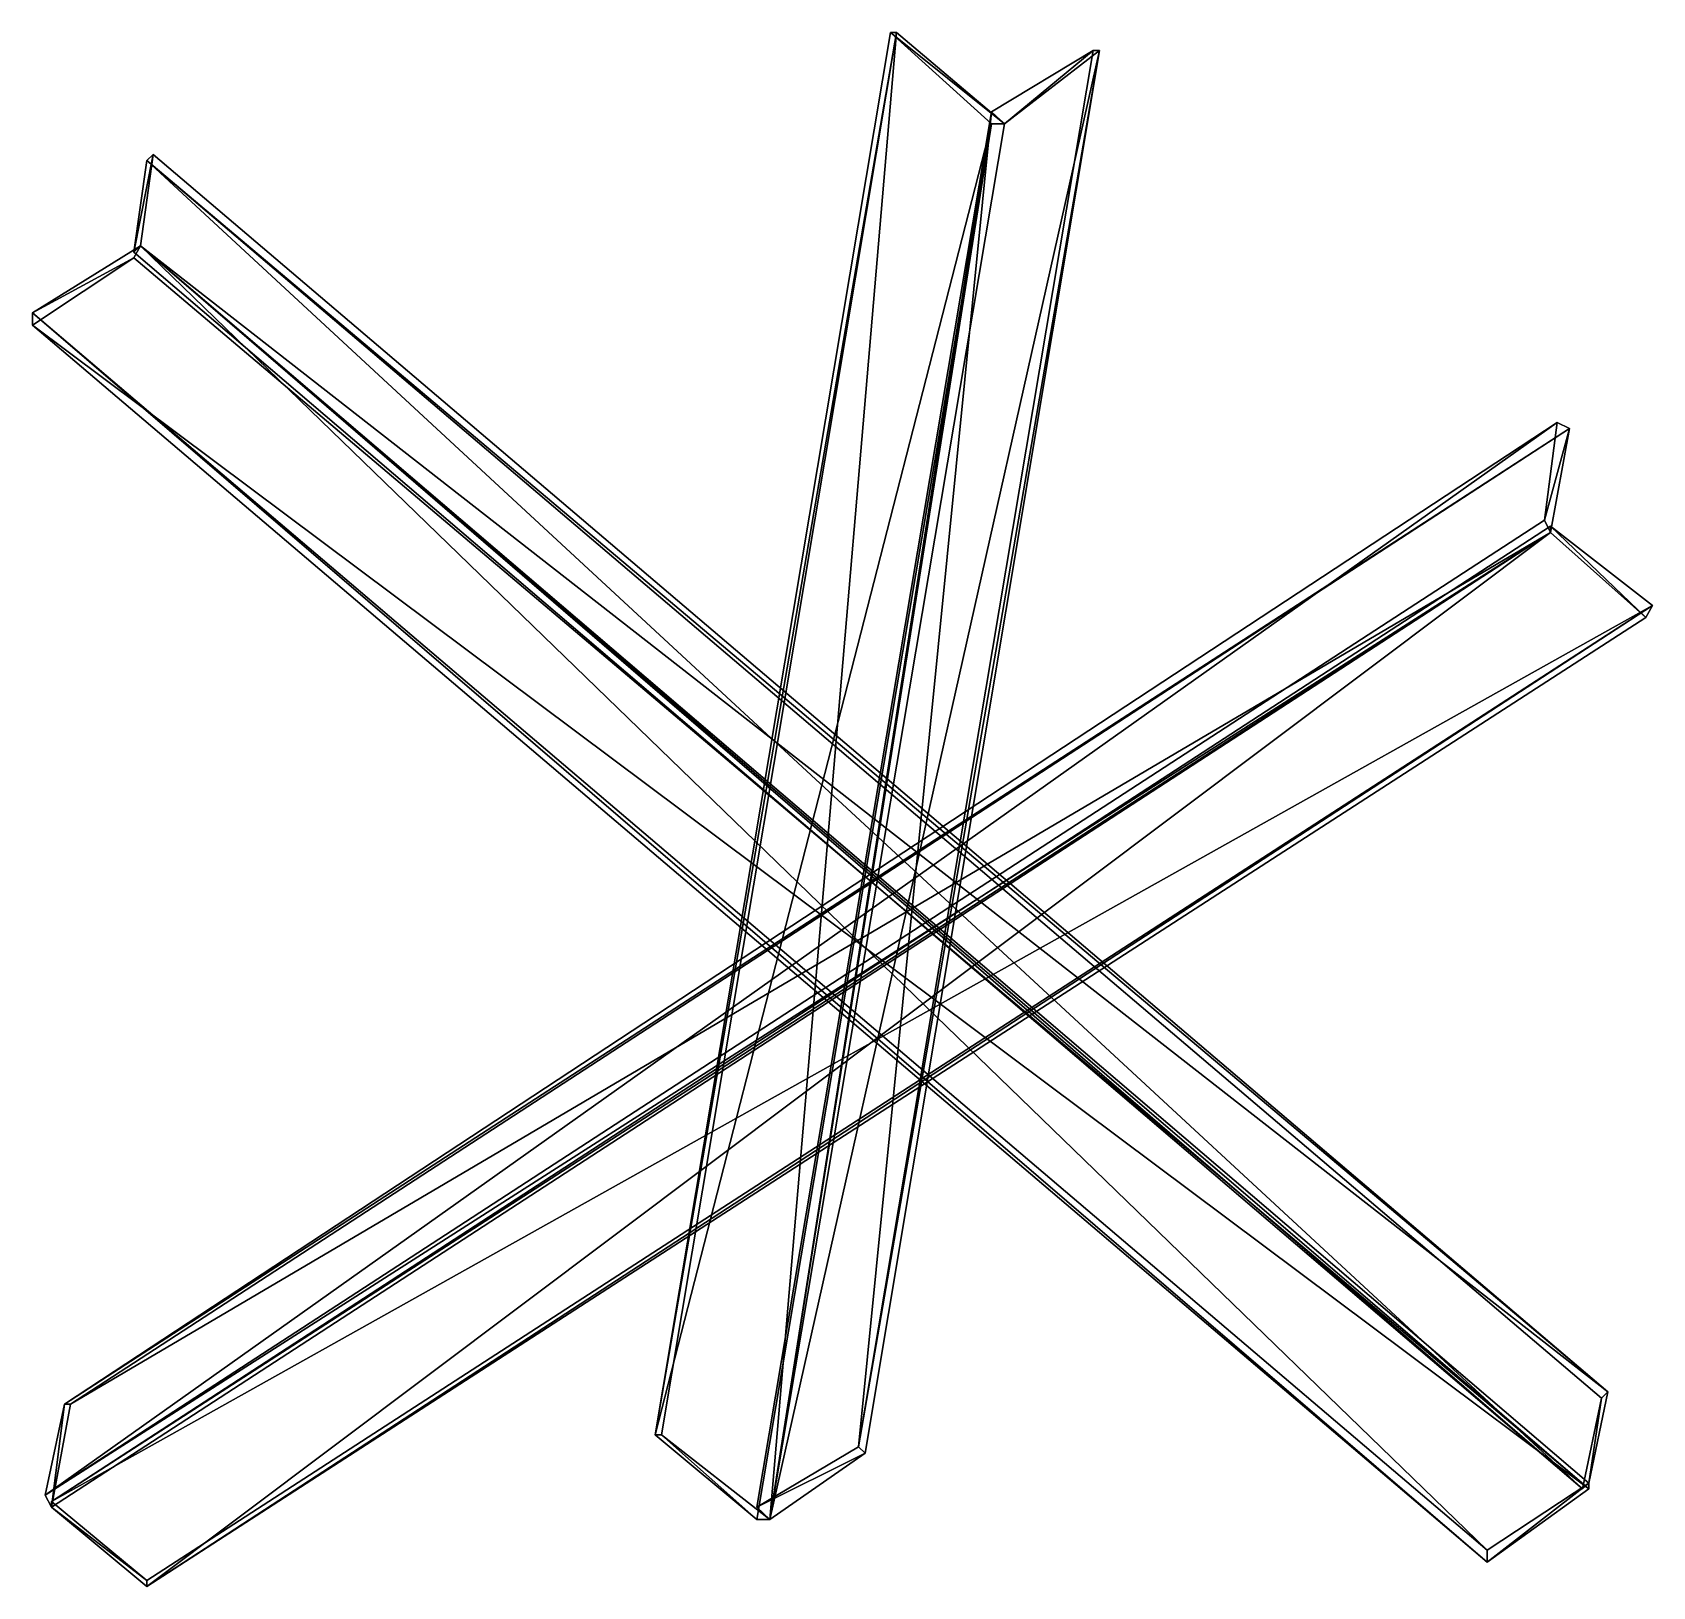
# Model space of a CAD drawing. Extents: x -31.9 to 25.2, y -3.6 to 51.1.
import ezdxf

# ---------------------------------------------------------------- set-up
doc = ezdxf.new("R2010")
doc.units = 0

msp = doc.modelspace()

# ---------------------------------------------------------------- linework, layer by layer
at = {"layer": 'Default_Layer'}
for points in [[(1.875, 47.921875, 29.890623), (-1.6875, 51.140625, 27.624998), (-9.96875, 1.749999, -27.078125)], [(-9.96875, 1.749999, -27.078125), (-1.6875, 51.140625, 27.624998), (-1.46875, 51.140625, 27.171873)], [(-9.96875, 1.749999, -27.078125), (-1.46875, 51.140625, 27.171873), (-9.75, 1.749999, -27.3125)], [(-1.46875, 51.140625, 27.171873), (-5.9375, -1.234376, -25.046875), (-9.75, 1.749999, -27.3125)], [(-1.46875, 51.140625, 27.171873), (2.328125, 47.921875, 29.656248), (-5.9375, -1.234376, -25.046875)], [(-1.6875, 51.140625, 27.624998), (1.875, 47.921875, 29.890623), (2.328125, 47.921875, 29.656248)], [(-1.6875, 51.140625, 27.624998), (2.328125, 47.921875, 29.656248), (-1.46875, 51.140625, 27.171873)], [(5.671875, 50.5, 27.171873), (2.328125, 47.921875, 29.656248), (-5.9375, -1.234376, -25.046875)], [(5.671875, 50.5, 27.171873), (-5.9375, -1.234376, -25.046875), (-2.578125, 1.109374, -27.53125)], [(1.875, 48.34375, 29.437498), (5.453125, 50.5, 26.718748), (-2.8125, 1.328124, -27.765625)], [(-2.8125, 1.328124, -27.765625), (5.453125, 50.5, 26.718748), (5.671875, 50.5, 27.171873)], [(-2.8125, 1.328124, -27.765625), (5.671875, 50.5, 27.171873), (-2.578125, 1.109374, -27.53125)], [(2.328125, 47.921875, 29.656248), (5.453125, 50.5, 26.718748), (1.875, 48.34375, 29.437498)], [(2.328125, 47.921875, 29.656248), (5.671875, 50.5, 27.171873), (5.453125, 50.5, 26.718748)], [(1.875, 48.34375, 29.437498), (-2.8125, 1.328124, -27.765625), (-6.390625, -0.796876, -25.265625)], [(-5.9375, -1.234376, -25.046875), (1.875, 48.34375, 29.437498), (-6.390625, -0.796876, -25.265625)], [(-5.9375, -1.234376, -25.046875), (2.328125, 47.921875, 29.656248), (1.875, 48.34375, 29.437498)], [(1.875, 47.921875, 29.890623), (-9.96875, 1.749999, -27.078125), (-6.390625, -1.234376, -24.8125)], [(-5.9375, -1.234376, -25.046875), (1.875, 47.921875, 29.890623), (-6.390625, -1.234376, -24.8125)], [(-5.9375, -1.234376, -25.046875), (2.328125, 47.921875, 29.656248), (1.875, 47.921875, 29.890623)], [(-28.328125, 43.40625, -14.421877), (-27.875, 46.625, -11.031252), (-27.65625, 46.84375, -11.031252)], [(-28.328125, 43.40625, -14.421877), (-27.65625, 46.84375, -11.031252), (-28.09375, 43.625, -14.875002)], [(-28.09375, 43.625, -14.875002), (-27.65625, 46.84375, -11.031252), (23.578125, 3.265626, 20.15625)], [(-27.875, 46.625, -11.031252), (23.578125, 3.265626, 20.15625), (-27.65625, 46.84375, -11.031252)], [(22.6875, -0.156249, 16.765625), (-27.875, 46.625, -11.031252), (-28.328125, 43.40625, -14.421877)], [(22.6875, -0.156249, 16.765625), (23.359375, 3.046876, 20.15625), (-27.875, 46.625, -11.031252)], [(-27.875, 46.625, -11.031252), (23.359375, 3.046876, 20.15625), (23.578125, 3.265626, 20.15625)], [(-28.09375, 43.625, -14.875002), (-31.90625, 41.265625, -12.156252), (19.328125, -2.312499, 19.265625)], [(-31.90625, 41.265625, -12.156252), (-28.09375, 43.625, -14.875002), (-28.328125, 43.203125, -15.093752)], [(22.6875, -0.156249, 16.765625), (-28.328125, 43.40625, -14.421877), (-28.09375, 43.625, -14.875002)], [(-28.09375, 43.625, -14.875002), (22.90625, -0.156249, 16.09375), (-28.328125, 43.203125, -15.093752)], [(-28.09375, 43.625, -14.875002), (23.578125, 3.265626, 20.15625), (22.90625, 0.046876, 16.546875)], [(22.6875, -0.156249, 16.765625), (-28.09375, 43.625, -14.875002), (22.90625, 0.046876, 16.546875)], [(-28.09375, 43.625, -14.875002), (19.328125, -2.312499, 19.265625), (22.90625, 0.046876, 16.546875)], [(-28.09375, 43.625, -14.875002), (22.90625, 0.046876, 16.546875), (22.90625, -0.156249, 16.09375)], [(22.90625, -0.156249, 16.09375), (-31.90625, 40.828125, -12.390627), (-28.328125, 43.203125, -15.093752)], [(-31.90625, 41.265625, -12.156252), (-28.328125, 43.203125, -15.093752), (-31.90625, 40.828125, -12.390627)], [(19.328125, -2.734374, 19.03125), (19.328125, -2.312499, 19.265625), (-31.90625, 41.265625, -12.156252)], [(19.328125, -2.734374, 19.03125), (-31.90625, 41.265625, -12.156252), (-31.90625, 40.828125, -12.390627)], [(22.90625, -0.156249, 16.09375), (19.328125, -2.734374, 19.03125), (-31.90625, 40.828125, -12.390627)], [(-31.453125, -0.374999, 17.453125), (-30.78125, 2.828126, 21.515625), (21.796875, 37.40625, -17.359377)], [(-31.453125, -0.374999, 17.453125), (21.796875, 37.40625, -17.359377), (21.34375, 33.96875, -21.421877)], [(-30.78125, 2.828126, 21.515625), (22.234375, 37.1875, -17.125002), (21.796875, 37.40625, -17.359377)], [(-30.78125, 2.828126, 21.515625), (-30.5625, 2.828126, 21.75), (22.234375, 37.1875, -17.125002)], [(21.5625, 33.53125, -21.203127), (22.234375, 37.1875, -17.125002), (-30.5625, 2.828126, 21.75)], [(21.34375, 33.96875, -21.421877), (21.796875, 37.40625, -17.359377), (22.234375, 37.1875, -17.125002)], [(21.34375, 33.96875, -21.421877), (22.234375, 37.1875, -17.125002), (21.5625, 33.53125, -21.203127)], [(21.5625, 33.53125, -21.203127), (-31.453125, -0.374999, 17.453125), (21.34375, 33.96875, -21.421877)], [(-31.234375, -0.593749, 18.125), (25.15625, 30.953125, -18.718752), (21.5625, 33.75, -20.750002)], [(-31.234375, -0.593749, 18.125), (21.5625, 33.75, -20.750002), (21.5625, 33.53125, -21.203127)], [(21.5625, 33.75, -20.750002), (25.15625, 30.953125, -18.718752), (24.921875, 30.53125, -19.171877)], [(21.5625, 33.75, -20.750002), (24.921875, 30.53125, -19.171877), (21.5625, 33.53125, -21.203127)], [(21.5625, 33.53125, -21.203127), (-31.234375, -0.796874, 17.671875), (-31.453125, -0.374999, 17.453125)], [(-27.875, -3.593749, 19.9375), (-31.234375, -0.796874, 17.671875), (21.5625, 33.53125, -21.203127)], [(-31.234375, -0.593749, 18.125), (21.5625, 33.53125, -21.203127), (-31.234375, -0.796874, 17.671875)], [(21.5625, 33.53125, -21.203127), (-30.5625, 2.828126, 21.75), (-31.234375, -0.796874, 17.671875)], [(-27.875, -3.593749, 19.9375), (21.5625, 33.53125, -21.203127), (24.921875, 30.53125, -19.171877)], [(-31.234375, -0.593749, 18.125), (-27.875, -3.374999, 20.15625), (25.15625, 30.953125, -18.718752)], [(-27.875, -3.593749, 19.9375), (25.15625, 30.953125, -18.718752), (-27.875, -3.374999, 20.15625)], [(24.921875, 30.53125, -19.171877), (25.15625, 30.953125, -18.718752), (-27.875, -3.593749, 19.9375)], [(22.90625, 0.046876, 16.546875), (23.359375, 3.046876, 20.15625), (22.6875, -0.156249, 16.765625)], [(22.90625, 0.046876, 16.546875), (23.578125, 3.265626, 20.15625), (23.359375, 3.046876, 20.15625)], [(-31.234375, -0.796874, 17.671875), (-30.78125, 2.828126, 21.515625), (-31.453125, -0.374999, 17.453125)], [(-31.234375, -0.796874, 17.671875), (-30.5625, 2.828126, 21.75), (-30.78125, 2.828126, 21.515625)], [(-6.390625, -1.234376, -24.8125), (-9.96875, 1.749999, -27.078125), (-9.75, 1.749999, -27.3125)], [(-6.390625, -1.234376, -24.8125), (-9.75, 1.749999, -27.3125), (-5.9375, -1.234376, -25.046875)], [(-2.578125, 1.109374, -27.53125), (-6.390625, -0.796876, -25.265625), (-2.8125, 1.328124, -27.765625)], [(-2.578125, 1.109374, -27.53125), (-5.9375, -1.234376, -25.046875), (-6.390625, -0.796876, -25.265625)], [(22.90625, 0.046876, 16.546875), (19.328125, -2.312499, 19.265625), (19.328125, -2.734374, 19.03125)], [(22.90625, 0.046876, 16.546875), (19.328125, -2.734374, 19.03125), (22.90625, -0.156249, 16.09375)], [(-27.875, -3.374999, 20.15625), (-31.234375, -0.593749, 18.125), (-31.234375, -0.796874, 17.671875)], [(-27.875, -3.374999, 20.15625), (-31.234375, -0.796874, 17.671875), (-27.875, -3.593749, 19.9375)]]:
    msp.add_3dface(points, dxfattribs=at)

doc.saveas('drawing.dxf')
